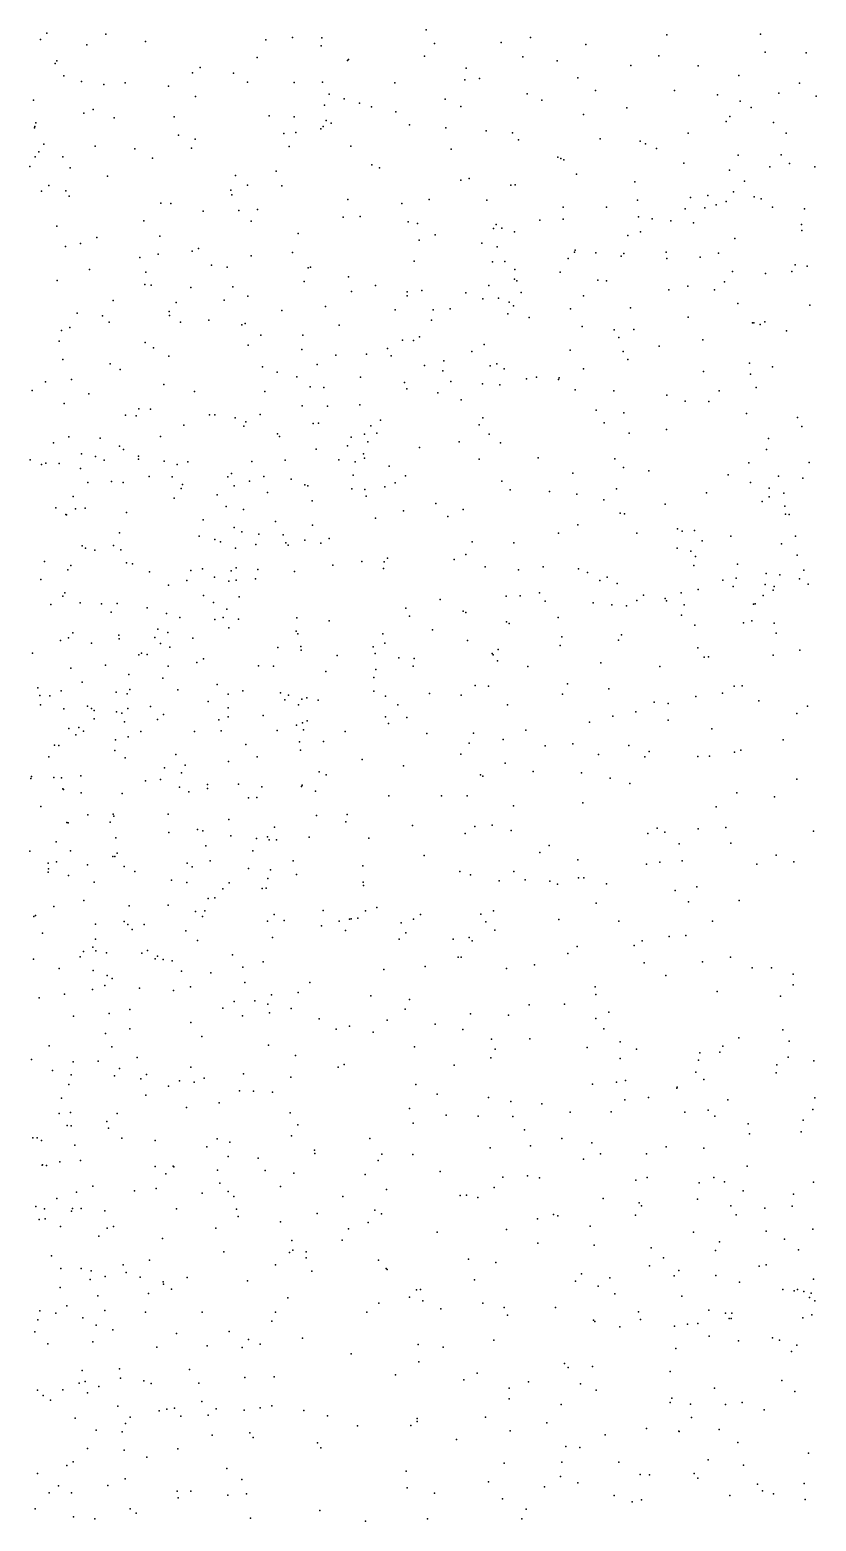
# Model space of a CAD drawing. Header units: metres. Extents: x -25 to 25, y -27.7 to 27.8.
# Drawn here: x -1.207 to -0.501, y -5.352 to -4.011 of the extents above; entities that cross this region are included whole.
import ezdxf

# ---------------------------------------------------------------- set-up
doc = ezdxf.new("R2010")
doc.units = ezdxf.units.M

msp = doc.modelspace()

# ---------------------------------------------------------------- linework, layer by layer
for p in [(-1.1977, -4.02, -6.5337), (-1.192, -4.0143, 15.1013), (-1.1393, -4.015, -10.218), (-0.9955, -4.0201, 22.8119), (-0.9716, -4.018, -10.0554), (-0.9453, -4.0185, -5.9193), (-0.8516, -4.0112, 4.7863), (-0.7577, -4.018, -4.9229), (-0.6352, -4.0158, 25.8958), (-0.5511, -4.0151, -7.3957), (-1.1561, -4.0248, 14.8397), (-1.1035, -4.0217, -7.4015), (-0.9457, -4.0256, 4.7436), (-0.8441, -4.0236, -5.0778), (-0.7841, -4.0226, 17.7833), (-0.708, -4.0243, 22.7577), (-0.6424, -4.0345, 17.7902), (-0.5471, -4.0312, -9.2637), (-0.5102, -4.0318, 13.9678), (-1.1846, -4.0415, 16.3352), (-1.1832, -4.0391, 14.9336), (-1.0543, -4.0452, 23.9111), (-1.0033, -4.0361, -6.0949), (-0.9221, -4.0388, -5.4384), (-0.9213, -4.0378, 17.7907), (-0.853, -4.035, 25.963), (-0.8155, -4.0456, 4.7132), (-0.7647, -4.0356, -9.7804), (-0.7337, -4.039, -7.5344), (-0.6675, -4.0432, 3.5285), (-0.6073, -4.0437, -9.4308), (-1.177, -4.0527, -7.385), (-1.161, -4.0575, 3.4226), (-1.1409, -4.0602, -6.3734), (-1.1218, -4.0589, 4.6317), (-1.0828, -4.0617, -10.1036), (-1.0612, -4.0499, -6.2291), (-1.0244, -4.0501, 4.6828), (-1.0118, -4.0581, 17.765), (-0.9699, -4.0586, -5.796), (-0.9445, -4.0582, -5.5829), (-0.8796, -4.0589, -9.9193), (-0.8168, -4.0562, -7.5608), (-0.8036, -4.0549, -5.0009), (-0.7151, -4.0544, 25.8922), (-0.5707, -4.0522, 2.593), (-0.5163, -4.0592, 4.6111), (-1.2042, -4.0744, 14.5088), (-1.0587, -4.0712, 26.0422), (-0.9387, -4.069, 15.2989), (-0.9251, -4.0731, 4.6725), (-0.8345, -4.0735, 16.6024), (-0.7608, -4.0686, 17.8684), (-0.7476, -4.0743, -9.6856), (-0.6995, -4.0658, -9.5985), (-0.6284, -4.0656, 4.64), (-0.5899, -4.0696, 23.7207), (-0.5346, -4.068, -9.1802), (-0.5012, -4.0708, 22.6983), (-1.1588, -4.0862, -10.1261), (-1.1504, -4.0827, 14.7254), (-0.9429, -4.079, -9.9518), (-0.9114, -4.077, -5.2958), (-0.9005, -4.0803, -5.1641), (-0.8788, -4.0849, 23.7749), (-0.8202, -4.08, 15.972), (-0.7101, -4.0872, 14.1078), (-0.6711, -4.0814, -9.4987), (-0.5693, -4.0752, 14.057), (-0.5595, -4.081, -7.5111), (-1.2031, -4.0994, 15.2027), (-1.2028, -4.098, 15.0034), (-1.2021, -4.0948, 22.8668), (-1.1316, -4.0904, -6.2736), (-1.0778, -4.0895, -7.4848), (-0.9926, -4.0886, 3.4404), (-0.9699, -4.0895, 14.3905), (-0.9461, -4.1003, 17.8677), (-0.944, -4.0981, -5.3887), (-0.9412, -4.0927, 22.7725), (-0.9367, -4.0951, -7.5588), (-0.8665, -4.0966, 16.1717), (-0.8339, -4.0992, -9.7966), (-0.5819, -4.0937, 17.8657), (-0.5786, -4.089, -4.8029), (-0.5396, -4.0946, 2.0803), (-1.1947, -4.1139, 4.4863), (-1.074, -4.1058, -16.8497), (-1.059, -4.1095, -5.999), (-0.9794, -4.1044, -5.6511), (-0.9684, -4.1036, 25.9552), (-0.7976, -4.102, -9.7278), (-0.7739, -4.1037, -7.6018), (-0.7685, -4.1101, 25.8488), (-0.6953, -4.1093, 14.1662), (-0.6594, -4.1112, 2.2771), (-0.6544, -4.1138, -9.3272), (-0.6162, -4.1041, -7.5621), (-0.528, -4.104, -2.0282), (-1.2027, -4.1253, 24.048), (-1.1992, -4.121, -6.3655), (-1.1777, -4.1254, 26.0297), (-1.1486, -4.1158, 17.7485), (-1.1131, -4.1182, -6.1468), (-1.0972, -4.1265, 22.8027), (-1.0623, -4.1175, 17.8238), (-0.9746, -4.1161, -5.468), (-0.9191, -4.1157, -9.8876), (-0.8289, -4.1184, 4.5886), (-0.7332, -4.1257, -4.9016), (-0.7304, -4.1269, -9.542), (-0.7278, -4.1282, 4.5615), (-0.6445, -4.1178, 4.563), (-0.5713, -4.124, -1.9429), (-0.5326, -4.1236, -1.7356), (-1.2073, -4.1339, 15.3713), (-1.1712, -4.1352, 3.2648), (-0.9861, -4.1382, -9.9173), (-0.9004, -4.1325, 4.5742), (-0.8935, -4.1353, -25.4442), (-0.7164, -4.141, -7.6311), (-0.6201, -4.131, -9.197), (-0.5791, -4.1373, 17.9465), (-0.5428, -4.1343, 4.5016), (-0.525, -4.1315, 25.7715), (-0.5024, -4.1342, -4.7679), (-1.1904, -4.1511, -6.2739), (-1.1378, -4.1426, -10.0376), (-1.0269, -4.1552, 25.9105), (-1.0227, -4.1422, 4.528), (-1.0118, -4.1509, 17.9018), (-0.9812, -4.1514, -7.5701), (-0.8203, -4.1464, 22.7202), (-0.8127, -4.1447, -5.0225), (-0.7755, -4.1507, 14.2191), (-0.7715, -4.1504, 16.9025), (-0.6639, -4.1478, 22.6933), (-0.5656, -4.1472, -16.3732), (-1.197, -4.1562, -7.4335), (-1.1751, -4.1558, 14.1764), (-1.1722, -4.1607, 14.6762), (-1.0898, -4.167, -9.9746), (-1.0807, -4.1672, -5.8416), (-1.0261, -4.1596, 14.4228), (-0.9218, -4.1637, -5.1885), (-0.8732, -4.1672, -9.75), (-0.8489, -4.1636, -7.6581), (-0.7969, -4.1643, 4.511), (-0.6618, -4.1643, 25.7641), (-0.6139, -4.1618, -1.8255), (-0.5985, -4.16, 17.2), (-0.591, -4.1684, 4.4542), (-0.582, -4.1654, -2.1847), (-0.5753, -4.1569, -1.6895), (-0.5569, -4.1614, -9.0761), (-0.5505, -4.1632, -1.6235), (-1.0516, -4.1742, 15.154), (-1.0196, -4.1736, -5.5784), (-1.0029, -4.1728, 4.468), (-0.9259, -4.1795, 4.477), (-0.9106, -4.1791, 14.29), (-0.7284, -4.1814, -9.351), (-0.7283, -4.1705, 4.4878), (-0.6896, -4.1707, -9.1787), (-0.6607, -4.1794, -1.9424), (-0.6486, -4.1812, -2.0993), (-0.6187, -4.172, 18.0367), (-0.6013, -4.1713, 14.0814), (-0.5404, -4.1707, 22.6742), (-0.5118, -4.1721, 3.3889), (-1.1833, -4.1877, 25.9497), (-1.105, -4.1828, 4.4118), (-1.0086, -4.1833, -5.4841), (-0.9663, -4.1943, -5.3279), (-0.8677, -4.1838, 15.6076), (-0.8592, -4.1853, 18.0378), (-0.8433, -4.1954, 15.7744), (-0.7911, -4.1899, -9.5486), (-0.7887, -4.1862, 2.5782), (-0.7834, -4.1895, -4.9677), (-0.7722, -4.1927, 23.6509), (-0.7495, -4.1824, 18.0694), (-0.659, -4.1928, 4.434), (-0.6317, -4.183, -9.0632), (-0.6115, -4.1847, -7.6377), (-0.5144, -4.1862, 18.046), (-0.514, -4.1917, -1.4552), (-1.1755, -4.2061, -6.1051), (-1.162, -4.2033, 4.3261), (-1.1471, -4.1979, -6.0301), (-1.0908, -4.1967, 25.8733), (-1.0559, -4.2077, -5.6429), (-0.8578, -4.2002, -9.6703), (-0.8014, -4.2031, -7.6915), (-0.7878, -4.2062, 18.1406), (-0.6702, -4.196, -1.7898), (-0.5742, -4.1988, -1.5379), (-1.1087, -4.2157, -9.9277), (-1.0922, -4.2127, 22.7741), (-1.0615, -4.2103, -17.0322), (-1.0087, -4.2142, -7.6015), (-0.9714, -4.2114, 22.7326), (-0.8622, -4.2191, 4.3988), (-0.7918, -4.2196, 14.1349), (-0.7807, -4.2193, -9.4654), (-0.7239, -4.2166, -7.7018), (-0.7182, -4.211, -1.8522), (-0.7175, -4.2093, -2.0326), (-0.6991, -4.2116, -9.0413), (-0.6764, -4.2147, -2.2039), (-0.6739, -4.2123, -1.6788), (-0.636, -4.2111, -4.8604), (-0.6354, -4.2168, -2.2761), (-0.6054, -4.2156, -8.9967), (-0.5888, -4.2119, 18.1857), (-0.5201, -4.2225, 4.3404), (-1.1538, -4.2265, 14.5639), (-1.1031, -4.229, 17.9572), (-1.0444, -4.2227, 4.3388), (-1.0303, -4.2245, 25.784), (-0.9575, -4.2252, 4.3642), (-0.9553, -4.2245, 18.059), (-0.9211, -4.2331, -20.1108), (-0.7721, -4.2352, 2.803), (-0.7717, -4.2266, -1.9798), (-0.731, -4.2289, 14.1698), (-0.5764, -4.2285, -1.4397), (-0.5466, -4.2303, 14.045), (-0.523, -4.2284, -7.6495), (-0.5094, -4.2236, 18.2462), (-1.183, -4.2364, 25.8445), (-1.1042, -4.24, -5.6973), (-1.0985, -4.2407, 23.9466), (-1.0628, -4.2427, -9.8518), (-1.025, -4.2422, 14.3728), (-0.9611, -4.2375, 25.7215), (-0.9185, -4.2465, -9.6847), (-0.897, -4.2411, 18.1646), (-0.8685, -4.2467, -5.0446), (-0.8553, -4.2456, -9.5747), (-0.8157, -4.2476, 25.6603), (-0.7953, -4.241, 4.3557), (-0.77, -4.2368, -2.1499), (-0.766, -4.2473, 18.2567), (-0.6973, -4.2362, 25.6822), (-0.6896, -4.2369, 22.6628), (-0.6334, -4.245, 4.3349), (-0.6163, -4.2417, -7.7017), (-0.5926, -4.2449, 14.1539), (-0.5836, -4.2377, 3.0697), (-1.1327, -4.2546, -5.8237), (-1.0761, -4.2563, -7.562), (-1.0329, -4.2542, -5.4593), (-1.0115, -4.2507, 15.3029), (-0.9418, -4.2599, -7.6751), (-0.8686, -4.2504, 15.9198), (-0.83, -4.2619, -2.0584), (-0.8006, -4.2529, -1.8125), (-0.7866, -4.2524, -9.2995), (-0.7769, -4.2559, -9.1887), (-0.7729, -4.2593, -1.6956), (-0.7217, -4.2619, -2.2812), (-0.7101, -4.2503, -1.6032), (-0.6679, -4.261, -1.5124), (-0.5714, -4.2572, -2.4132), (-0.5068, -4.2587, 3.2152), (-1.1649, -4.2659, -5.9599), (-1.1422, -4.2683, 25.7525), (-1.1363, -4.2739, -7.5056), (-1.0823, -4.2645, 14.4397), (-1.082, -4.2679, 18.0312), (-1.0722, -4.274, -5.5519), (-1.0467, -4.2721, 4.2596), (-1.0141, -4.2751, -19.7419), (-0.981, -4.2635, -5.2926), (-0.8792, -4.2629, -7.7411), (-0.8468, -4.2723, -9.505), (-0.8453, -4.2629, -1.9461), (-0.7782, -4.2666, 22.6656), (-0.7589, -4.2697, -9.0004), (-0.6162, -4.2696, 25.6676), (-0.5584, -4.2745, 18.3966), (-0.5572, -4.2747, 22.645), (-0.5515, -4.276, 4.2747), (-0.5473, -4.2738, 23.5511), (-1.1791, -4.2815, 3.0729), (-1.1714, -4.2789, 17.9443), (-1.0169, -4.2764, 18.122), (-0.9998, -4.2858, -9.7285), (-0.9623, -4.2857, 15.481), (-0.9297, -4.2766, 4.2945), (-0.8575, -4.2871, 16.5854), (-0.7113, -4.278, 4.303), (-0.6825, -4.2808, -4.8949), (-0.6784, -4.2877, 14.1356), (-0.6649, -4.2807, -8.9173), (-0.5277, -4.2819, -7.7108), (-1.181, -4.2911, 22.789), (-1.1038, -4.2922, -5.6175), (-1.0962, -4.2969, 4.2066), (-1.0114, -4.2945, 25.6417), (-0.9632, -4.2986, -5.1932), (-0.905, -4.3026, 25.6235), (-0.8862, -4.2976, 3.0615), (-0.8726, -4.2901, -1.862), (-0.8627, -4.2905, 22.6778), (-0.8103, -4.3004, -1.6518), (-0.7994, -4.294, -2.258), (-0.7222, -4.2992, 18.4045), (-0.6745, -4.3002, 1.9657), (-0.6423, -4.2954, -1.415), (-0.6031, -4.2898, -4.874), (-1.1778, -4.3075, 14.5486), (-1.1354, -4.3115, -19.4757), (-1.1263, -4.3164, -5.6961), (-1.0827, -4.3044, 22.7465), (-0.9984, -4.3142, 18.2042), (-0.9495, -4.3121, 4.2367), (-0.9327, -4.3036, 18.2565), (-0.8829, -4.3041, -2.1607), (-0.853, -4.3128, -9.4193), (-0.8355, -4.3086, -9.2731), (-0.7939, -4.3133, -7.8015), (-0.7881, -4.3114, 23.5431), (-0.7814, -4.3159, -1.5717), (-0.7102, -4.316, -2.4303), (-0.6702, -4.3076, -7.7949), (-0.5612, -4.3108, -25.3239), (-0.5403, -4.314, -1.2303), (-1.1934, -4.3276, -6.0343), (-1.1699, -4.3256, 18.0174), (-0.9854, -4.3189, 22.7071), (-0.9676, -4.3232, -1.9456), (-0.9105, -4.3233, -5.0774), (-0.8708, -4.3281, 14.2212), (-0.8364, -4.3178, -5.0232), (-0.8294, -4.3274, 4.2304), (-0.8008, -4.3294, -2.3755), (-0.7613, -4.325, 17.188), (-0.7523, -4.3233, -8.9294), (-0.7327, -4.3255, -1.4813), (-0.7321, -4.324, 4.2343), (-0.6023, -4.3184, -2.4804), (-0.5601, -4.3207, 4.2185), (-1.2052, -4.3355, 4.0868), (-1.1545, -4.3384, -5.8368), (-1.0871, -4.3299, -5.5047), (-1.0595, -4.3362, -5.4075), (-0.9965, -4.3363, -2.0614), (-0.9555, -4.3322, -2.1774), (-0.9433, -4.3326, -9.5779), (-0.8688, -4.3339, -2.2867), (-0.8411, -4.3376, -8.985), (-0.7852, -4.3303, 14.1814), (-0.7177, -4.3347, -4.9232), (-0.6828, -4.3358, 25.6229), (-0.6353, -4.3397, 4.212), (-0.5884, -4.3358, 18.5078), (-0.555, -4.3327, 25.6582), (-1.1767, -4.3472, -7.4655), (-1.1096, -4.3518, 25.5734), (-1.0991, -4.3522, 4.1266), (-0.9627, -4.3491, 16.2255), (-0.9402, -4.3494, 15.7931), (-0.911, -4.3482, -1.695), (-0.8201, -4.3439, 18.4148), (-0.6987, -4.3531, -2.4965), (-0.6738, -4.3554, -7.8502), (-0.6189, -4.3451, -1.303), (-0.5975, -4.3454, -8.8365), (-0.5637, -4.3561, -2.5613), (-1.1216, -4.3576, -7.5195), (-1.1119, -4.3583, 14.428), (-1.0692, -4.3665, 15.1617), (-1.0461, -4.3572, 2.877), (-1.0413, -4.3574, -1.9258), (-1.0229, -4.3601, -5.2978), (-1.0151, -4.3675, -2.2584), (-1.0133, -4.3637, -9.6446), (-1.0004, -4.357, -1.8296), (-0.953, -4.3652, 4.1542), (-0.9483, -4.3649, 18.3427), (-0.9013, -4.3672, -9.4179), (-0.8925, -4.3621, -19.53), (-0.8038, -4.3662, -8.8273), (-0.8005, -4.36, -2.4621), (-0.6916, -4.3644, -1.3755), (-0.5178, -4.3598, 4.1785), (-0.5141, -4.3679, -1.1168), (-1.1861, -4.3823, -5.9599), (-1.1725, -4.377, 14.5003), (-1.1442, -4.3781, -9.7622), (-1.0902, -4.3767, -2.0495), (-0.9851, -4.3743, -1.7212), (-0.9833, -4.3768, -2.3235), (-0.9187, -4.3772, -8.9432), (-0.9067, -4.3747, -8.8689), (-0.9038, -4.3816, -9.1788), (-0.8959, -4.3737, -9.2877), (-0.8218, -4.3815, 4.1476), (-0.795, -4.3746, 22.6516), (-0.7847, -4.3825, -19.7111), (-0.6692, -4.3736, 23.4643), (-0.6357, -4.3703, 22.6394), (-0.5441, -4.3784, -7.829), (-1.1611, -4.3924, -2.146), (-1.1485, -4.3946, -1.9546), (-1.127, -4.3853, 18.1751), (-1.1233, -4.3884, -5.576), (-1.1097, -4.3945, 25.4942), (-0.9504, -4.388, -5.1134), (-0.9222, -4.385, -9.0267), (-0.9078, -4.3923, -8.7793), (-0.9069, -4.3961, -2.4381), (-0.8575, -4.3867, -7.8328), (-0.751, -4.3959, -2.5495), (-0.5459, -4.3884, 14.0517), (-1.207, -4.3976, 25.5234), (-1.197, -4.402, 22.7801), (-1.1929, -4.4007, -2.0182), (-1.1811, -4.4009, 14.1689), (-1.1618, -4.4056, -25.4496), (-1.1406, -4.3981, -2.2207), (-1.1097, -4.397, 22.7427), (-1.0868, -4.3989, -2.2883), (-1.0751, -4.402, 18.2711), (-1.0655, -4.3996, -1.7842), (-1.0264, -4.41, 2.6862), (-1.008, -4.3991, -17.276), (-0.9781, -4.398, -19.2292), (-0.9298, -4.3978, -1.6056), (-0.9151, -4.3994, 14.2322), (-0.8846, -4.4033, 4.1153), (-0.8038, -4.3972, -16.9944), (-0.7198, -4.4098, 4.1238), (-0.6821, -4.3969, -8.7612), (-0.6741, -4.4047, -1.2938), (-0.6514, -4.4077, -4.9113), (-0.5616, -4.4003, -2.6332), (-0.5076, -4.4002, 1.6084), (-1.1552, -4.4182, -5.7195), (-1.1341, -4.4171, -1.8257), (-1.1237, -4.418, -2.3525), (-1.1003, -4.4126, -9.6895), (-1.0797, -4.413, 4.0403), (-1.0714, -4.4235, -2.4038), (-1.0703, -4.42, -1.7106), (-1.0296, -4.413, -9.5804), (-1.024, -4.4212, -1.657), (-1.0102, -4.4169, 2.5134), (-0.9974, -4.4126, -2.4217), (-0.9727, -4.415, -9.4846), (-0.9604, -4.4203, 2.3136), (-0.9576, -4.4211, 16.4205), (-0.9169, -4.4114, -7.7714), (-0.8886, -4.422, -1.5066), (-0.8792, -4.4185, 2.1235), (-0.8701, -4.412, 25.471), (-0.7834, -4.4169, -1.396), (-0.5803, -4.4112, 25.6012), (-0.5602, -4.4181, 18.6405), (-0.5434, -4.4231, 1.5476), (-0.535, -4.4123, -16.7163), (-0.5133, -4.4141, 1.6972), (-1.1684, -4.4308, 3.9574), (-1.0779, -4.4322, 18.3557), (-1.0392, -4.4291, -7.6103), (-0.9939, -4.4272, -5.1766), (-0.9539, -4.4347, -9.3419), (-0.9181, -4.4239, 18.4937), (-0.9066, -4.4244, -8.7011), (-0.9054, -4.4304, -2.5359), (-0.776, -4.4246, -7.8918), (-0.7408, -4.4263, -8.7061), (-0.7161, -4.4287, -4.936), (-0.6918, -4.4337, 22.6363), (-0.6805, -4.4238, 18.6261), (-0.5997, -4.4275, -1.1748), (-0.5496, -4.4352, 1.3967), (-0.5433, -4.4309, -4.8913), (-0.5301, -4.4278, 1.3236), (-1.184, -4.4408, -2.4154), (-1.175, -4.4468, 18.2309), (-1.1746, -4.4471, -5.8006), (-1.1665, -4.4418, -1.7651), (-1.1577, -4.4413, -7.4819), (-1.1205, -4.4451, 14.405), (-1.0312, -4.4397, -2.4884), (-1.0154, -4.4424, 25.3938), (-0.8969, -4.45, -7.8433), (-0.8718, -4.4435, -5.0353), (-0.8429, -4.4371, -1.4383), (-0.8319, -4.4485, -2.6111), (-0.8182, -4.4425, 4.0685), (-0.6773, -4.4456, -2.6605), (-0.6734, -4.4463, 4.0824), (-0.6369, -4.4375, 1.7827), (-0.5294, -4.4395, 22.6306), (-0.5288, -4.4465, 1.7897), (-0.5254, -4.4469, -2.7041), (-1.127, -4.4634, -2.498), (-1.0517, -4.4515, 18.4426), (-1.024, -4.4586, 16.1326), (-1.0169, -4.4625, -1.5818), (-0.9869, -4.453, -8.8618), (-0.9536, -4.4565, 4.0215), (-0.7325, -4.4637, -25.3174), (-0.7152, -4.456, 14.1487), (-0.6621, -4.4635, -7.9935), (-0.6257, -4.4596, 14.1119), (-0.6215, -4.4617, 18.6915), (-0.6106, -4.4611, -2.6947), (-1.1605, -4.4751, 18.3449), (-1.1573, -4.4772, -1.6932), (-1.1322, -4.4747, 25.3783), (-1.0553, -4.4664, -9.5367), (-1.0414, -4.4693, -5.2336), (-1.0363, -4.4715, 3.9793), (-1.0226, -4.4772, 23.9306), (-1.0044, -4.4738, -8.9291), (-1.0016, -4.4645, 14.2871), (-0.98, -4.4652, -9.1301), (-0.9775, -4.4722, -9.2453), (-0.9754, -4.4743, -8.7287), (-0.9603, -4.4698, -7.717), (-0.9462, -4.4727, -5.0971), (-0.9387, -4.4684, 23.736), (-0.81, -4.4715, 1.9708), (-0.7727, -4.4724, -4.9828), (-0.6259, -4.477, -4.9214), (-0.6037, -4.4705, 1.4901), (-0.5778, -4.4664, -7.9723), (-0.5324, -4.4732, 1.1369), (-0.5197, -4.4663, 4.0802), (-1.1943, -4.4891, -5.8977), (-1.149, -4.4789, -18.9062), (-1.1257, -4.4787, -9.6142), (-1.1206, -4.4903, 3.9228), (-0.9093, -4.489, 18.6325), (-0.8893, -4.4893, -7.9013), (-0.8861, -4.486, 22.6557), (-0.8263, -4.4872, 16.9745), (-0.8159, -4.4827, -8.5587), (-0.6138, -4.4797, 1.6077), (-0.6096, -4.4845, -19.8345), (-0.5181, -4.4833, 1.9115), (-1.1734, -4.4967, -23.1143), (-1.1705, -4.4928, 2.8726), (-1.1153, -4.4912, 18.4887), (-1.1, -4.4983, -5.3238), (-1.0628, -4.4971, 15.9634), (-1.0523, -4.4958, 14.1323), (-1.0415, -4.5032, 15.3913), (-1.0267, -4.4974, -9.4227), (-1.022, -4.4949, -8.7794), (-1.0026, -4.4963, -5.1479), (-0.9698, -4.4981, -2.6273), (-0.9352, -4.4925, -7.7967), (-0.8898, -4.4955, 16.6741), (-0.7986, -4.4939, -7.9611), (-0.7686, -4.4965, -1.3123), (-0.7463, -4.4939, -8.5709), (-0.7145, -4.4958, 18.7146), (-0.7065, -4.499, 4.0405), (-0.689, -4.5033, 14.1336), (-0.6111, -4.4926, -8.6215), (-0.5718, -4.4916, 1.8312), (-0.546, -4.5, 25.5766), (-0.5337, -4.5012, 14.1775), (-0.5123, -4.497, -8.6416), (-1.1976, -4.5054, 22.7739), (-1.176, -4.5174, 14.7779), (-1.0828, -4.5105, -2.6006), (-1.0664, -4.5062, 25.3299), (-1.0288, -4.5068, 18.5967), (-1.0221, -4.5058, -9.3233), (-1.0046, -4.5048, -1.5181), (-0.7498, -4.5173, -8.0409), (-0.6954, -4.5062, -2.7246), (-0.6799, -4.5089, -1.2213), (-0.6224, -4.5172, -19.5564), (-0.6072, -4.5144, -1.1384), (-0.585, -4.506, 1.2288), (-0.5756, -4.5115, 22.6329), (-0.5731, -4.5041, -8.0416), (-0.547, -4.5098, 1.0675), (-0.5398, -4.5148, -17.0427), (-0.5389, -4.5115, -2.7624), (-0.5161, -4.5048, -4.9044), (-0.5085, -4.5095, 18.7613), (-1.1885, -4.5278, -5.8293), (-1.1777, -4.5202, -2.599), (-1.1621, -4.5261, 24.1519), (-1.143, -4.5272, -7.4967), (-1.1291, -4.5268, -1.6108), (-1.1019, -4.5308, -9.5072), (-1.0514, -4.5196, -20.2955), (-1.0425, -4.5259, -9.0937), (-1.0194, -4.5208, 22.6892), (-0.8389, -4.5233, -8.4556), (-0.7795, -4.5204, 22.6404), (-0.7671, -4.5201, 25.4565), (-0.7447, -4.5247, -8.465), (-0.7014, -4.5263, -8.0964), (-0.6848, -4.5279, 1.6404), (-0.6715, -4.5289, -8.5039), (-0.6623, -4.5243, 1.4612), (-0.6564, -4.5195, -17.23), (-0.6367, -4.5223, 4.034), (-0.6355, -4.5245, 1.3593), (-0.6196, -4.5279, 25.5315), (-0.5576, -4.5275, 14.0956), (-0.556, -4.527, -8.5845), (-0.5489, -4.5197, 4.0447), (-1.1345, -4.5346, 18.5958), (-1.0848, -4.5357, 15.8136), (-1.0728, -4.5394, -8.8787), (-1.0412, -4.5411, 16.3118), (-1.0338, -4.5394, -2.6579), (-1.0304, -4.532, -8.7191), (-1.0201, -4.541, -7.6608), (-0.9677, -4.5397, 14.2544), (-0.9385, -4.5423, 18.7194), (-0.8698, -4.5309, -2.703), (-0.8665, -4.5381, -1.3834), (-0.8183, -4.5336, -20.211), (-0.8159, -4.5348, 18.7315), (-0.7794, -4.5434, 3.9999), (-0.7329, -4.5393, -19.2394), (-0.622, -4.5372, 1.8655), (-0.5589, -4.5424, -1.0686), (-1.1727, -4.5577, 25.3108), (-1.1688, -4.5532, -9.5345), (-1.1274, -4.5552, -5.3622), (-1.095, -4.5573, 17.9083), (-1.0924, -4.5498, -1.5547), (-1.0834, -4.553, -9.4257), (-1.0286, -4.5487, -25.3179), (-0.9681, -4.5516, -8.5622), (-0.9667, -4.5541, -7.7631), (-0.8903, -4.554, -8.3947), (-0.8458, -4.5505, 3.9751), (-0.7769, -4.5448, 17.3898), (-0.7296, -4.5568, -8.2664), (-0.6761, -4.5549, -8.4107), (-0.6102, -4.5463, -8.4719), (-0.5665, -4.5443, -8.1205), (-0.5389, -4.5446, 1.9826), (-0.537, -4.5536, 1.0018), (-1.1798, -4.5601, 3.8141), (-1.152, -4.5624, -5.5094), (-1.1271, -4.5586, 18.6864), (-1.09, -4.5629, -8.964), (-1.0817, -4.566, -9.3331), (-1.0611, -4.5579, -9.2025), (-0.9847, -4.5663, -1.447), (-0.9639, -4.5655, 17.6232), (-0.9637, -4.5688, -2.7204), (-0.8991, -4.5658, -7.9763), (-0.8887, -4.5626, -8.0543), (-0.8143, -4.5602, -8.3276), (-0.7868, -4.5683, -5.0206), (-0.7311, -4.5647, -1.2337), (-0.6787, -4.5599, 18.8007), (-0.6076, -4.5668, -4.9396), (-0.516, -4.5689, -2.8194), (-1.2051, -4.5715, -5.9223), (-1.1395, -4.5824, -9.46), (-1.1095, -4.5729, 3.8533), (-1.1071, -4.5714, -5.29), (-1.1019, -4.5727, -2.6965), (-1.0831, -4.5833, 2.4339), (-1.0574, -4.58, 18.7567), (-1.0515, -4.5766, 15.1889), (-1.0021, -4.5828, -17.6447), (-0.9885, -4.5832, 25.31), (-0.9315, -4.5736, -7.8814), (-0.8974, -4.5717, 22.6621), (-0.876, -4.5758, 25.3698), (-0.8631, -4.5831, -8.1947), (-0.8623, -4.5763, -2.7637), (-0.7923, -4.5717, -8.1509), (-0.7914, -4.573, 1.7476), (-0.7874, -4.5785, 1.5976), (-0.76, -4.5835, 1.4274), (-0.6946, -4.5803, 1.8679), (-0.6416, -4.5834, 1.1452), (-0.6017, -4.5751, -8.3612), (-0.5978, -4.5748, 1.0525), (-0.5398, -4.5733, -8.4104), (-1.1706, -4.5849, -5.6021), (-1.1605, -4.5975, 18.7646), (-1.1185, -4.5906, -8.8986), (-1.0881, -4.5941, -22.7388), (-0.9416, -4.5879, 18.7916), (-0.8985, -4.5935, -8.2831), (-0.8967, -4.5861, -5.0573), (-1.2003, -4.6026, -5.8468), (-1.1985, -4.6095, 14.4384), (-1.1895, -4.6097, -5.7577), (-1.1792, -4.6052, -1.5495), (-1.1299, -4.6066, -9.0536), (-1.12, -4.6079, -9.1359), (-1.1177, -4.604, -8.7564), (-1.0746, -4.6044, -1.4799), (-1.0392, -4.5996, 2.2704), (-1.0294, -4.6082, 14.2895), (-1.016, -4.6053, -8.5502), (-0.9824, -4.607, -18.934), (-0.975, -4.6092, -8.476), (-0.8986, -4.6057, -8.1104), (-0.8879, -4.6102, 1.6341), (-0.8485, -4.6076, 18.8447), (-0.82, -4.6093, 22.6457), (-0.8073, -4.6006, 1.8179), (-0.7955, -4.6013, 23.5103), (-0.7291, -4.6084, 18.8572), (-0.7244, -4.599, 1.2968), (-0.6875, -4.6036, 1.2087), (-0.6093, -4.6104, 14.1195), (-0.5854, -4.6073, 17.3849), (-0.5748, -4.6012, 3.988), (-0.5677, -4.6008, 25.5349), (-1.1978, -4.6179, 1.6779), (-1.1769, -4.6216, -9.395), (-1.1556, -4.6191, 1.8178), (-1.1521, -4.6211, -9.3292), (-1.1495, -4.623, 14.3698), (-1.1297, -4.6243, 3.7988), (-1.1195, -4.6213, 17.7106), (-1.0991, -4.6195, 1.756), (-1.0473, -4.615, 1.6903), (-1.0293, -4.6206, 3.8475), (-0.9783, -4.6133, 1.7604), (-0.966, -4.6178, 1.6251), (-0.9632, -4.6129, 2.1027), (-0.9585, -4.6117, -2.7901), (-0.9486, -4.6136, 23.8712), (-0.8768, -4.6178, 1.8291), (-0.7784, -4.6178, 1.9317), (-0.6632, -4.6243, 1.9929), (-0.6468, -4.6156, 3.9676), (-0.6341, -4.6167, -2.8484), (-0.5527, -4.6144, 18.8754), (-0.5089, -4.6192, 0.889), (-1.1496, -4.6304, -2.786), (-1.1248, -4.6254, 1.6798), (-1.1225, -4.6331, 25.2559), (-1.0929, -4.6312, -8.6414), (-1.0875, -4.6266, 22.7281), (-1.0376, -4.6315, 1.6078), (-1.0294, -4.6288, 1.8297), (-0.998, -4.6276, -7.7349), (-0.968, -4.6362, 17.853), (-0.9626, -4.634, -5.0973), (-0.9583, -4.6322, -8.4095), (-0.888, -4.6287, -1.3354), (-0.8854, -4.6346, 1.902), (-0.8687, -4.6294, 1.4638), (-0.7048, -4.6334, 1.1392), (-0.6839, -4.628, -17.5131), (-0.634, -4.6316, 1.0296), (-0.5186, -4.6256, 14.0964), (-1.1724, -4.6393, -9.0022), (-1.1661, -4.6448, 1.9682), (-1.1633, -4.6382, -8.9302), (-1.1593, -4.6417, -9.2285), (-1.1306, -4.6493, 18.9601), (-1.1192, -4.6466, 19.0247), (-1.1076, -4.642, -7.5771), (-1.0594, -4.6419, 1.9307), (-1.0356, -4.6412, 25.2564), (-0.9854, -4.6411, 1.9261), (-0.9651, -4.6512, 22.6837), (-0.9615, -4.6404, 17.2907), (-0.9438, -4.6508, -7.9218), (-0.9243, -4.6419, 14.2234), (-0.8509, -4.6437, 1.8742), (-0.8089, -4.6433, 1.308), (-0.7824, -4.6492, -2.8582), (-0.762, -4.6408, 1.2283), (-0.5948, -4.6395, -1.0647), (-0.5307, -4.6493, 3.9609), (-1.1903, -4.6648, -5.6443), (-1.1853, -4.6541, -9.081), (-1.1815, -4.6544, -5.5724), (-1.131, -4.659, -5.3024), (-1.0764, -4.6627, -8.5527), (-1.0135, -4.6536, -2.8295), (-1.0033, -4.6647, 18.9593), (-0.9644, -4.6587, 3.8411), (-0.8204, -4.6624, 2.0012), (-0.8128, -4.6523, 14.1899), (-0.7445, -4.6548, 2.0132), (-0.7197, -4.653, 3.925), (-0.6966, -4.6626, 25.4421), (-0.6694, -4.6544, -4.987), (-0.655, -4.6647, 18.9112), (-0.6511, -4.6598, 2.0648), (-0.6074, -4.6645, 0.9498), (-0.5969, -4.6641, 3.941), (-0.5746, -4.6606, 2.1194), (-0.5689, -4.6588, -2.8734), (-1.1219, -4.6657, 1.5283), (-1.0864, -4.6747, -5.189), (-1.0678, -4.6723, -1.4251), (-1.0291, -4.6688, 17.4835), (-0.9475, -4.6781, -8.0122), (-0.909, -4.6672, -2.8578), (-0.8718, -4.6728, 25.3207), (-0.7805, -4.6704, 1.7187), (-0.7553, -4.678, 1.1046), (-1.2066, -4.6842, -5.7939), (-1.206, -4.6822, -8.8347), (-1.186, -4.6832, -1.4778), (-1.1789, -4.6836, 14.641), (-1.1616, -4.6816, -5.3891), (-1.1036, -4.6861, 16.3469), (-1.09, -4.6849, 18.258), (-1.0712, -4.6791, 1.4772), (-1.0479, -4.6896, 19.037), (-1.0199, -4.6893, 1.4181), (-0.9991, -4.6915, 24.0229), (-0.9635, -4.6913, 1.3713), (-0.9628, -4.6901, -8.2384), (-0.9412, -4.6808, -8.1448), (-0.8028, -4.681, 1.1864), (-0.8005, -4.6821, -5.0342), (-0.7119, -4.6792, -1.1638), (-0.6861, -4.6839, 14.1628), (-0.6685, -4.6885, -20.1049), (-0.5186, -4.6847, -4.9587), (-1.1777, -4.6933, -2.8511), (-1.1771, -4.694, 19.068), (-1.1614, -4.6971, -8.6594), (-1.1244, -4.6975, -18.0312), (-1.0729, -4.692, -2.8549), (-1.0647, -4.6962, 14.8634), (-1.0477, -4.6931, -8.4612), (-1.0109, -4.7015, 18.0769), (-1.0035, -4.7013, 14.2759), (-0.9508, -4.6954, 2.0254), (-0.8851, -4.6997, 1.2933), (-0.8377, -4.6996, -1.2526), (-0.8146, -4.6997, -25.255), (-0.5725, -4.697, -1.0079), (-0.5385, -4.7005, 0.8377), (-1.1974, -4.7094, -8.7222), (-1.1552, -4.7167, 2.0751), (-1.1326, -4.7161, 1.4327), (-1.1321, -4.7179, -1.4375), (-1.0832, -4.7161, 18.7836), (-0.9499, -4.7174, -2.8918), (-0.9225, -4.7164, 3.8146), (-0.7729, -4.7086, 25.3644), (-0.7108, -4.706, 1.0089), (-0.591, -4.7097, -25.3169), (-1.1743, -4.7238, -18.2755), (-1.1731, -4.7241, 25.1994), (-1.1354, -4.7234, -8.5704), (-1.0569, -4.73, 2.0756), (-1.0521, -4.7312, 16.4987), (-1.0288, -4.7211, 15.1245), (-0.9876, -4.728, 19.1018), (-0.9235, -4.7231, 25.265), (-0.8637, -4.7263, -5.0576), (-0.8077, -4.7272, 2.0986), (-0.7921, -4.726, 1.0598), (-0.7751, -4.7309, 17.6913), (-0.644, -4.7288, -1.0863), (-0.6071, -4.7295, 18.9692), (-0.5822, -4.7281, -19.1484), (-0.5036, -4.7316, 18.968), (-1.1837, -4.7412, -7.4657), (-1.1303, -4.7375, 2.4523), (-1.0825, -4.7327, -7.6789), (-1.0494, -4.7447, -2.9029), (-1.0269, -4.7358, -7.8271), (-1.0037, -4.7381, -7.9032), (-0.994, -4.7365, 1.3074), (-0.9926, -4.7393, -7.9813), (-0.986, -4.7394, -8.1624), (-0.9564, -4.737, 16.9649), (-0.9029, -4.7379, 2.0854), (-0.8163, -4.7336, 19.0497), (-0.7411, -4.7445, 14.0886), (-0.6525, -4.7335, 3.8765), (-0.6371, -4.7324, 17.5671), (-0.6243, -4.7428, 0.8647), (-0.5777, -4.7423, 3.8789), (-1.2074, -4.7496, -5.572), (-1.1709, -4.7491, 22.7897), (-1.1328, -4.7543, 14.3194), (-1.131, -4.7544, -7.6127), (-1.1289, -4.7513, 1.3645), (-1.0454, -4.7583, -18.665), (-1.0071, -4.7492, -8.2339), (-0.9709, -4.7582, 3.7677), (-0.8534, -4.7534, 3.8093), (-0.7493, -4.7506, -1.1729), (-0.7151, -4.7574, 0.9418), (-0.6214, -4.7581, -2.9031), (-0.537, -4.7532, 0.7901), (-1.191, -4.7683, 1.3369), (-1.1909, -4.7602, 2.7118), (-1.1907, -4.7652, -5.4284), (-1.1835, -4.759, -2.909), (-1.1728, -4.7714, 15.6102), (-1.1556, -4.7617, 2.1409), (-1.1228, -4.7632, -8.4929), (-1.1131, -4.7676, -5.2044), (-1.066, -4.7601, 2.212), (-1.0617, -4.7635, -7.7555), (-1.011, -4.7651, -8.0583), (-0.9912, -4.7662, 22.7177), (-0.9679, -4.7705, 1.1644), (-0.9082, -4.7625, 22.693), (-0.8213, -4.7678, 25.3096), (-0.8115, -4.7707, 17.8535), (-0.7726, -4.7677, -2.918), (-0.6535, -4.7611, 1.273), (-0.6417, -4.7594, -17.7236), (-0.5545, -4.7612, 2.239), (-0.5212, -4.759, 25.4955), (-1.1496, -4.7772, -5.2923), (-1.0801, -4.7755, 3.7029), (-1.0665, -4.7777, -8.3693), (-1.0341, -4.7833, 2.1532), (-1.0284, -4.778, 1.2085), (-0.9988, -4.783, 19.1705), (-0.9951, -4.7827, -23.1715), (-0.9937, -4.7739, 19.3139), (-0.9081, -4.7774, -2.945), (-0.9077, -4.7802, 2.1456), (-0.7858, -4.7762, 0.9842), (-0.7625, -4.7753, 23.6863), (-0.7405, -4.7764, -5.0375), (-0.7335, -4.7791, 2.1963), (-0.7145, -4.7733, 25.3742), (-0.71, -4.7733, 3.834), (-0.6895, -4.7789, -22.7649), (-0.6279, -4.7848, 2.2397), (-0.6085, -4.7815, -1.0235), (-1.1589, -4.7939, 1.2753), (-1.1183, -4.7985, -25.0597), (-1.0831, -4.7981, -2.9482), (-1.0473, -4.7921, 25.1613), (-1.0414, -4.7913, -5.123), (-0.6988, -4.7962, 19.0584), (-0.6157, -4.7951, 19.0378), (-0.5702, -4.7939, 14.1734), (-1.2037, -4.8081, 1.2176), (-1.2023, -4.8073, -8.5766), (-1.1859, -4.7992, 25.1278), (-1.0586, -4.8036, -1.3547), (-1.0524, -4.8082, 14.2681), (-1.0502, -4.8031, -22.4243), (-0.9881, -4.8064, -1.3107), (-0.9789, -4.8118, 3.7216), (-0.944, -4.8029, 1.0584), (-0.9203, -4.8107, 25.2211), (-0.9189, -4.8102, 18.264), (-0.9127, -4.8096, 18.7737), (-0.9059, -4.8032, 14.2169), (-0.8959, -4.8, 3.764), (-0.8627, -4.8105, 0.9747), (-0.8565, -4.8065, 1.5313), (-0.8025, -4.806, 14.1981), (-0.791, -4.8031, -22.9753), (-0.7323, -4.811, -22.5586), (-0.5942, -4.8123, 3.8248), (-1.1959, -4.8231, -7.4596), (-1.1484, -4.8152, 17.7057), (-1.1226, -4.8127, -8.422), (-1.1194, -4.8153, 19.2412), (-1.1155, -4.8199, -7.6972), (-1.1046, -4.8154, 2.2276), (-1.0674, -4.8212, 24.1544), (-0.9941, -4.8124, 2.2173), (-0.9454, -4.8167, -5.0871), (-0.9296, -4.8124, 1.7848), (-0.9239, -4.8209, -18.0211), (-0.874, -4.8138, 2.2124), (-0.8698, -4.8228, -5.0655), (-0.798, -4.8129, 22.684), (-0.7897, -4.8204, 19.127), (-0.6785, -4.8125, -5.0269), (-0.6183, -4.8254, 25.4177), (-1.1508, -4.8359, 2.2994), (-1.1485, -4.8287, -20.5067), (-1.1481, -4.839, -7.5803), (-1.1017, -4.8387, -7.7673), (-1.0569, -4.8299, -8.0982), (-0.9896, -4.8271, -2.9792), (-0.8757, -4.8285, -1.2486), (-0.8271, -4.8286, 0.8936), (-0.8127, -4.827, -2.9722), (-0.8102, -4.8301, 2.2551), (-0.7157, -4.8353, 22.6896), (-0.6645, -4.8344, 3.8004), (-0.6574, -4.8301, 17.7445), (-0.6331, -4.8262, -2.9382), (-1.2042, -4.8464, -7.3599), (-1.1622, -4.8444, -2.9851), (-1.1591, -4.8396, 1.0777), (-1.1387, -4.8407, -1.38), (-1.1069, -4.8412, 14.6883), (-1.0948, -4.8462, -8.2637), (-1.0927, -4.8439, 1.0454), (-1.0876, -4.8469, 25.1064), (-1.0795, -4.8481, -7.8922), (-1.0255, -4.8426, 2.2857), (-0.9979, -4.849, -18.2371), (-0.8228, -4.8448, 18.1223), (-0.8199, -4.8446, 1.3414), (-0.7543, -4.8515, 19.2018), (-0.7241, -4.8414, 2.2951), (-0.6557, -4.8499, 0.7827), (-0.6032, -4.8488, 22.6916), (-0.5781, -4.8446, -0.9601), (-1.1812, -4.8548, -5.3126), (-1.1506, -4.8567, 14.2933), (-1.1379, -4.8613, 16.4713), (-1.1335, -4.864, -23.3899), (-1.0712, -4.8573, -7.967), (-1.0448, -4.8588, 19.2647), (-1.0162, -4.8538, 0.9607), (-0.8894, -4.8559, 19.2123), (-0.8523, -4.8532, 25.2566), (-0.7794, -4.8549, 0.8255), (-0.6363, -4.8613, -1.0265), (-0.5587, -4.8543, 2.3671), (-0.5413, -4.8542, 3.7957), (-0.5217, -4.8599, -5.0139), (-1.1764, -4.878, 3.5199), (-1.1512, -4.8739, -8.3922), (-1.1402, -4.8702, 25.0422), (-1.1088, -4.8726, -5.1509), (-1.0783, -4.8747, -1.3353), (-1.0631, -4.8713, 0.8888), (-1.0144, -4.8674, 2.0292), (-0.9904, -4.8785, 14.0941), (-0.9663, -4.8764, -1.276), (-0.956, -4.8674, 0.8636), (-0.9011, -4.8794, -3.0197), (-0.6997, -4.8714, -1.0917), (-0.699, -4.8784, 17.9314), (-0.5901, -4.8755, 0.7096), (-0.5218, -4.8696, -2.9083), (-1.199, -4.8814, 22.8433), (-1.1177, -4.8918, 3.5588), (-1.0341, -4.8907, 16.7556), (-1.0239, -4.8845, 17.2034), (-1.0054, -4.8839, 25.1272), (-0.9937, -4.887, 2.3656), (-0.9726, -4.8909, 3.6508), (-0.8702, -4.8916, -25.0823), (-0.8664, -4.8829, 19.3314), (-0.7588, -4.8875, -3.003), (-0.7273, -4.8871, 3.744), (-0.5333, -4.8799, 25.4297), (-1.1681, -4.8977, 19.3109), (-1.1362, -4.8954, -7.6958), (-1.0629, -4.9035, 22.7849), (-1.0164, -4.8974, 16.9549), (-0.9922, -4.8947, -5.1082), (-0.9477, -4.9002, 22.7493), (-0.8865, -4.9013, 3.6876), (-0.8433, -4.9049, -1.2037), (-0.8116, -4.8957, 3.7127), (-0.7775, -4.8968, 2.38), (-0.6991, -4.8999, 19.1404), (-0.6874, -4.8943, 18.9095), (-1.1395, -4.9134, 2.4534), (-1.1176, -4.9093, 0.813), (-1.0528, -4.9161, 2.4309), (-0.9323, -4.9095, 14.2232), (-0.9204, -4.9068, 0.8048), (-0.8991, -4.9122, 2.3927), (-0.8186, -4.9098, -5.0646), (-0.7928, -4.9185, 23.906), (-0.7584, -4.9182, 14.0759), (-0.6918, -4.9091, 2.4092), (-0.5706, -4.9173, 3.731), (-0.5312, -4.9101, 2.4494), (-1.19, -4.9244, -7.3156), (-1.1339, -4.9254, -8.0305), (-0.993, -4.9238, 0.7919), (-0.862, -4.9253, 0.7703), (-0.7896, -4.9275, 0.7483), (-0.7068, -4.9258, 14.2044), (-0.6773, -4.9209, 1.0296), (-0.6625, -4.9274, 3.7166), (-0.6058, -4.9308, 19.0495), (-0.5877, -4.9301, -2.9404), (-0.5849, -4.9247, -22.4209), (-0.5255, -4.9201, 0.6096), (-1.2058, -4.9367, -7.2302), (-1.1684, -4.9388, -7.5388), (-1.146, -4.9381, -7.8728), (-1.127, -4.9448, 22.834), (-1.111, -4.935, 17.5122), (-1.0629, -4.9436, -1.3116), (-0.9687, -4.9332, 2.4464), (-0.9306, -4.9435, -1.2525), (-0.925, -4.9413, 3.6211), (-0.8264, -4.9418, 25.2256), (-0.7935, -4.9352, 19.2188), (-0.6771, -4.9357, 22.7276), (-0.6068, -4.9374, -0.9641), (-0.5364, -4.9414, -0.8735), (-0.5263, -4.9346, 0.8293), (-0.5034, -4.9378, -2.9032), (-1.187, -4.9467, 17.8511), (-1.1723, -4.9591, -7.8003), (-1.1702, -4.9506, -8.1714), (-1.1315, -4.9515, -1.3436), (-1.1076, -4.9541, 2.2585), (-1.1026, -4.9501, 24.9946), (-1.0729, -4.956, 17.3447), (-1.0597, -4.957, 3.5154), (-1.0508, -4.9534, 19.3426), (-1.0155, -4.9496, 25.0604), (-0.9731, -4.9525, 24.1109), (-0.8606, -4.9591, -22.2484), (-0.702, -4.9588, 18.4024), (-0.6804, -4.9572, -5.0481), (-0.6725, -4.9555, 2.4761), (-0.6093, -4.948, 25.3463), (-0.6021, -4.9547, 0.6261), (-0.5371, -4.9488, 19.0925), (-1.179, -4.9714, -7.6225), (-1.1031, -4.9688, 0.7257), (-1.083, -4.9608, 14.2478), (-1.019, -4.9648, 2.5131), (-1.0066, -4.9653, 0.736), (-0.9895, -4.9661, 3.5469), (-0.8415, -4.9678, -18.5731), (-0.7954, -4.9709, -3.0137), (-0.6729, -4.9729, 0.6576), (-0.6517, -4.971, 18.2031), (-0.6264, -4.9624, 19.1461), (-0.6259, -4.9616, 14.2145), (-0.5804, -4.9729, -18.9526), (-0.5023, -4.9713, 3.6765), (-1.181, -4.9853, -7.9765), (-1.1709, -4.9845, -7.4594), (-1.1291, -4.9852, 2.5852), (-1.0667, -4.9799, -5.1305), (-1.0373, -4.9756, 19.3801), (-0.9736, -4.9846, -3.0397), (-0.8665, -4.9807, -3.0354), (-0.7755, -4.9746, -18.2035), (-0.7475, -4.9765, 22.7503), (-0.7222, -4.984, 19.217), (-0.6854, -4.9837, 25.2755), (-0.6191, -4.9841, 2.5291), (-0.5981, -4.9824, 18.7507), (-0.5041, -4.9816, -5.0235), (-1.174, -4.996, -7.3672), (-1.1702, -4.9964, -7.7171), (-1.1384, -4.9924, -5.1702), (-1.1367, -4.9984, 19.3906), (-0.9668, -4.9953, 2.551), (-0.8632, -4.9941, 19.1888), (-0.8336, -4.9867, -1.1816), (-0.8049, -4.9877, 2.5134), (-0.7735, -4.9881, 3.6139), (-0.7632, -5, -23.1255), (-0.5921, -4.9877, -5.0371), (-0.5622, -4.9946, 0.5441), (-0.5129, -4.9912, -0.782), (-1.2046, -5.0072, 2.764), (-1.2009, -5.0071, 24.7932), (-1.1969, -5.0094, -7.9108), (-1.1247, -5.0075, 2.6676), (-1.0949, -5.0094, 3.3994), (-1.0392, -5.008, 2.6043), (-1.0278, -5.011, 1.6343), (-0.9724, -5.0053, 0.6757), (-0.9022, -5.0077, 25.1158), (-0.7295, -5.0078, -1.0908), (-0.7027, -5.0116, 3.5996), (-0.5611, -5.0036, 3.6269), (-0.5147, -5.0017, 14.2361), (-1.1669, -5.0138, 3.256), (-1.0484, -5.0152, -3.0497), (-1.0293, -5.024, 3.4279), (-1.0023, -5.0254, 15.0403), (-0.9517, -5.0182, 1.2737), (-0.9514, -5.0213, -5.1002), (-0.8912, -5.0218, 0.6535), (-0.8634, -5.0221, 2.5745), (-0.7941, -5.0162, 25.189), (-0.7577, -5.0142, -20.2579), (-0.7101, -5.0263, 0.5809), (-0.6948, -5.0216, 2.5651), (-0.6537, -5.0215, -1.0011), (-0.6359, -5.0152, 14.167), (-0.6021, -5.0163, -0.9318), (-1.1963, -5.0316, 22.9252), (-1.1959, -5.0313, 16.5417), (-1.1925, -5.0319, 3.0284), (-1.1805, -5.0288, 2.8627), (-1.1618, -5.0276, 24.3111), (-1.0948, -5.0328, 3.322), (-1.0852, -5.0395, 0.6206), (-1.0786, -5.0327, 2.7248), (-1.0782, -5.0331, 2.0978), (-1.039, -5.0361, 24.956), (-0.9962, -5.0364, 2.6801), (-0.9703, -5.0388, -1.2535), (-0.9062, -5.04, -3.0534), (-0.8946, -5.0274, 14.2104), (-0.8389, -5.0373, -5.0741), (-0.5633, -5.0326, 2.6203), (-1.1507, -5.0505, -23.6536), (-1.0939, -5.0528, 2.8428), (-1.0369, -5.0478, 14.12), (-0.9823, -5.051, 22.822), (-0.887, -5.0536, -1.2172), (-0.7904, -5.0519, 0.5666), (-0.7825, -5.0426, 19.2931), (-0.7605, -5.0412, 2.6249), (-0.7498, -5.0432, 3.5259), (-0.6631, -5.0453, 0.5224), (-0.6529, -5.0427, 2.6199), (-0.6063, -5.0475, 25.2784), (-0.5931, -5.0429, 3.5418), (-0.5835, -5.0468, 0.4651), (-0.5035, -5.047, 0.5878), (-1.1831, -5.0617, 14.4552), (-1.1656, -5.0561, -1.3356), (-1.1133, -5.0548, 24.8447), (-1.0526, -5.0569, 19.413), (-1.0292, -5.0553, 14.8402), (-1.0242, -5.0599, -5.1157), (-0.9262, -5.0598, 19.3783), (-0.821, -5.059, 3.4779), (-0.8153, -5.0586, 2.6919), (-0.8052, -5.0608, -3.0353), (-0.6925, -5.0617, 2.6761), (-0.6602, -5.0656, -5.0543), (-0.6079, -5.0623, 0.7068), (-0.5667, -5.0547, -5.0389), (-0.5215, -5.0578, -0.7534), (-1.2019, -5.0689, -7.7535), (-1.1942, -5.071, -7.0378), (-1.1936, -5.0799, -7.6752), (-1.1699, -5.0731, 0.575), (-1.1692, -5.0708, -7.1376), (-1.1612, -5.0706, -7.2128), (-1.1402, -5.0727, 19.4297), (-1.0756, -5.0709, 3.1154), (-1.0217, -5.0712, 2.8899), (-1.0203, -5.0777, -20.6374), (-0.9494, -5.0751, 2.8002), (-0.8976, -5.0721, 2.7518), (-0.8917, -5.0755, 3.414), (-0.7516, -5.08, -25.0324), (-0.737, -5.0759, 0.8876), (-0.7332, -5.0771, 3.4623), (-0.6633, -5.0767, -2.9983), (-0.658, -5.0682, 3.4955), (-0.5779, -5.0683, 19.1792), (-0.5729, -5.0763, 0.3775), (-0.5473, -5.0704, 2.7244), (-0.5226, -5.0686, 3.488), (-1.199, -5.0806, -5.2326), (-1.1798, -5.0869, 24.6753), (-1.1379, -5.0884, -3.0714), (-1.1322, -5.0869, 17.5453), (-1.0403, -5.0884, -3.0699), (-0.9823, -5.0826, 0.5561), (-0.9211, -5.0889, -24.839), (-0.9035, -5.0832, -5.0862), (-0.8417, -5.0919, 2.8163), (-0.7792, -5.0896, 2.78), (-0.7043, -5.0864, -1.0479), (-0.6115, -5.092, 2.7765), (-0.546, -5.091, 0.2949), (-0.5042, -5.0892, -0.6707), (-1.1455, -5.0954, -7.351), (-1.0883, -5.0977, 15.3938), (-0.9722, -5.0995, 3.2063), (-0.9268, -5.0991, 3.2779), (-0.7513, -5.1017, 3.3899), (-0.7007, -5.1036, 14.2249), (-0.6493, -5.106, -18.3155), (-0.5881, -5.1006, -0.8883), (-0.5297, -5.0983, 2.8116), (-1.1879, -5.1132, 14.2554), (-1.0999, -5.117, -1.3111), (-1.0333, -5.1097, 22.8604), (-0.9743, -5.1101, 14.2161), (-0.9713, -5.1081, -5.1016), (-0.9592, -5.1095, 3.1005), (-0.9591, -5.1151, 24.9606), (-0.8944, -5.1171, 25.0225), (-0.8135, -5.1163, 3.3186), (-0.7889, -5.1193, 2.8845), (-0.6382, -5.1151, 3.389), (-0.5915, -5.1084, 22.8164), (-0.5171, -5.1078, 3.3966), (-1.1795, -5.1245, -7.5774), (-1.1612, -5.1245, 2.5098), (-1.1524, -5.1267, 14.2185), (-1.1399, -5.1319, -7.2646), (-1.1237, -5.1212, 16.8885), (-1.1208, -5.1282, -5.1407), (-1.1082, -5.1325, 17.2439), (-1.066, -5.1328, 14.2205), (-0.9868, -5.1212, -1.2579), (-0.954, -5.1269, 0.4928), (-0.8873, -5.1246, -21.9459), (-0.8864, -5.1254, 2.9526), (-0.712, -5.1295, 2.877), (-0.6866, -5.1329, 3.3386), (-0.6509, -5.1222, 2.8392), (-0.6287, -5.1311, 19.229), (-0.6245, -5.1264, 0.3201), (-0.5913, -5.131, -20.1293), (-0.5523, -5.1224, -0.7959), (-0.546, -5.1212, -23.083), (-0.5037, -5.1341, 0.0234), (-1.1801, -5.1417, -7.023), (-1.1533, -5.1345, -7.4776), (-1.1008, -5.147, 1.6868), (-1.0876, -5.1367, 0.5047), (-1.0873, -5.1388, 1.4701), (-1.0801, -5.1433, 19.2727), (-1.0119, -5.1356, 24.8729), (-0.86, -5.1439, 19.3802), (-0.8565, -5.1435, 3.2055), (-0.8081, -5.1348, -1.1411), (-0.7174, -5.1359, 22.8321), (-0.6971, -5.1404, 0.3675), (-0.6819, -5.1475, -5.058), (-0.5699, -5.1369, -5.0374), (-0.5311, -5.1436, -0.7078), (-0.521, -5.1446, 2.9408), (-0.5179, -5.1434, 3.2948), (-0.5122, -5.1452, -0.6275), (-0.5056, -5.1467, -0.3214), (-1.1743, -5.1582, 24.3759), (-1.1463, -5.1493, -7.3988), (-0.9757, -5.1509, -23.5392), (-0.8939, -5.1556, 19.0711), (-0.8665, -5.1505, -1.1954), (-0.8544, -5.1535, 14.2133), (-0.8383, -5.1607, 0.4194), (-0.8007, -5.1557, 3.1272), (-0.7815, -5.1595, 3.0079), (-0.7352, -5.1597, -1.0773), (-0.6217, -5.1494, 3.2925), (-0.5073, -5.1507, -0.199), (-0.5024, -5.1536, -0.515), (-1.2003, -5.1708, 19.4549), (-1.1985, -5.1627, 24.0874), (-1.1841, -5.1646, 24.2194), (-1.1599, -5.1689, 0.5053), (-1.1402, -5.1624, -1.3476), (-1.1034, -5.1638, 24.6901), (-1.0526, -5.1637, 24.7706), (-0.99, -5.1719, 24.2064), (-0.9868, -5.1637, 19.4364), (-0.9048, -5.1638, -3.0706), (-0.7784, -5.1665, 14.1108), (-0.7012, -5.1709, 3.0016), (-0.7001, -5.1723, 3.2187), (-0.6607, -5.1635, -22.0596), (-0.659, -5.1703, -3.0079), (-0.6074, -5.1739, 3.0582), (-0.5975, -5.162, -2.9731), (-0.5826, -5.1647, 2.9886), (-0.5794, -5.1696, -18.5474), (-0.5776, -5.1694, 3.2316), (-0.5768, -5.1648, 0.1121), (-0.5132, -5.169, 3.1821), (-0.5051, -5.1663, 3.0543), (-1.203, -5.1815, -6.9445), (-1.1477, -5.1756, -3.0813), (-1.1328, -5.1798, -7.3173), (-1.0758, -5.1829, -3.0811), (-1.0285, -5.1811, 15.0711), (-0.9625, -5.1871, -5.101), (-0.6774, -5.1769, 3.1053), (-0.6284, -5.1764, 22.8715), (-0.6166, -5.1745, 0.2103), (-0.5972, -5.1855, 25.1634), (-0.5403, -5.1868, 22.903), (-1.1912, -5.1922, -5.2095), (-1.1508, -5.1906, 14.2314), (-1.0933, -5.1954, 14.6974), (-1.048, -5.1941, 22.9436), (-1.0166, -5.1955, -1.2866), (-1.011, -5.1885, -24.4321), (-1.0005, -5.1927, 0.4363), (-0.8587, -5.1929, 22.8886), (-0.8362, -5.1954, -3.059), (-0.7907, -5.189, 19.3518), (-0.6273, -5.1966, -5.0443), (-0.5708, -5.1895, -0.0919), (-0.5341, -5.1891, -0.2683), (-0.5234, -5.1993, -0.5642), (-0.5185, -5.1935, -0.4241), (-0.9189, -5.2012, 0.4076), (-0.8579, -5.2086, -5.0794), (-0.7272, -5.2101, -20.3285), (-0.724, -5.2137, -5.0607), (-0.7021, -5.2128, -1.0313), (-1.1632, -5.2277, 15.471), (-1.1604, -5.2162, 17.4455), (-1.1577, -5.2263, -7.035), (-1.127, -5.2147, 23.0454), (-1.1261, -5.2231, 19.4793), (-1.105, -5.2255, -5.1318), (-1.0985, -5.2279, 24.488), (-1.064, -5.2153, 15.2749), (-1.0556, -5.2277, 14.8904), (-1.0144, -5.2226, -24.0059), (-0.9879, -5.2219, 24.7771), (-0.8791, -5.2203, 0.3489), (-0.8175, -5.2248, 0.2973), (-0.8058, -5.2186, 24.9956), (-0.7596, -5.2265, -1.0954), (-0.6323, -5.2173, 0.0858), (-0.532, -5.2252, -0.4886), (-1.2006, -5.2338, -7.6126), (-1.1955, -5.2386, -1.4004), (-1.1778, -5.2335, 23.9159), (-1.1556, -5.2364, 24.0264), (-1.1453, -5.2306, -7.4409), (-0.7768, -5.2321, -3.0467), (-0.7127, -5.2284, 14.2333), (-0.6987, -5.2338, 0.1764), (-0.6307, -5.241, 0.0052), (-0.5924, -5.232, 19.2368), (-0.5202, -5.235, 0.3658), (-1.189, -5.2429, 17.7972), (-1.1284, -5.2482, -7.2016), (-1.0912, -5.2524, 24.2939), (-1.0844, -5.2509, 0.4114), (-1.0774, -5.25, 14.2077), (-1.0529, -5.244, 1.2352), (-1.04, -5.2507, 19.4749), (-1.0148, -5.2519, -5.1125), (-1.0006, -5.2497, 0.393), (-0.99, -5.248, 14.2059), (-0.9614, -5.2522, 14.1161), (-0.777, -5.2417, 0.2421), (-0.7302, -5.2469, 0.6377), (-0.6322, -5.2449, -23.2734), (-0.6139, -5.2466, -0.1226), (-0.5827, -5.2468, -0.776), (-0.5675, -5.2451, -5.0283), (-0.5478, -5.2516, -0.6239), (-1.1667, -5.2592, 0.4291), (-1.1214, -5.264, 2.3309), (-1.1174, -5.2583, 24.2186), (-1.0718, -5.2574, -1.3498), (-1.0473, -5.2565, -21.1831), (-0.9402, -5.2571, -23.8075), (-0.913, -5.2661, -5.0908), (-0.8652, -5.2657, -21.6909), (-0.8595, -5.2621, 24.8968), (-0.8594, -5.2594, -1.2016), (-0.7982, -5.2581, -5.071), (-0.7432, -5.2634, 22.9438), (-0.6131, -5.2584, 18.8289), (-1.1479, -5.27, -7.5005), (-1.1244, -5.2715, -7.342), (-1.0436, -5.2743, -3.0884), (-1.0099, -5.2723, 24.6562), (-1.0067, -5.2764, 23.0159), (-0.9492, -5.2812, -20.8521), (-0.8243, -5.2783, 0.7622), (-0.7761, -5.2705, 0.1741), (-0.6908, -5.2742, 0.0341), (-0.6535, -5.2683, -3.0153), (-0.6244, -5.2708, -0.8714), (-0.6243, -5.2712, 14.3093), (-0.5883, -5.2693, 22.9619), (-0.5715, -5.2811, -0.3672), (-1.1556, -5.2865, 14.4009), (-1.1226, -5.2879, -7.1386), (-1.1023, -5.2943, 24.134), (-1.0746, -5.2866, 24.3689), (-0.9461, -5.2858, 0.297), (-0.726, -5.2845, -24.7364), (-0.7135, -5.2856, 19.3323), (-0.5082, -5.2907, 14.5743), (-1.1742, -5.3016, 17.1979), (-1.1684, -5.2984, -6.9225), (-1.0306, -5.3045, 24.5003), (-0.8695, -5.3069, 0.1997), (-0.7814, -5.2995, 19.3804), (-0.7295, -5.2988, 24.9567), (-0.6783, -5.2987, -5.0533), (-0.5983, -5.2966, 25.0406), (-0.5663, -5.3014, -0.5694), (-1.2006, -5.3087, -7.6201), (-1.1818, -5.32, -3.096), (-1.1373, -5.3195, -7.4515), (-1.1218, -5.3137, 23.9205), (-1.0171, -5.3141, 0.3131), (-0.8686, -5.3217, -5.0806), (-0.7955, -5.3163, 24.1872), (-0.7451, -5.3209, -5.0616), (-0.7308, -5.3115, -1.0642), (-0.7151, -5.3173, 14.1871), (-0.6592, -5.3097, -0.9201), (-0.6509, -5.3101, 14.2565), (-0.6108, -5.3088, -0.2517), (-0.6075, -5.3131, -0.7944), (-0.554, -5.3183, -21.9538), (-0.512, -5.3178, 20.6802), (-1.19, -5.3261, 17.5914), (-1.1699, -5.3261, 23.315), (-1.0751, -5.3248, -1.3877), (-1.0742, -5.3306, 15.0625), (-1.0629, -5.3248, 24.2681), (-1.0297, -5.3282, -5.1148), (-1.0129, -5.3271, -1.345), (-0.844, -5.3265, 24.8173), (-0.7828, -5.3315, -1.1322), (-0.6825, -5.3287, -0.0992), (-0.6664, -5.3342, 23.0372), (-0.6582, -5.3324, 0.4381), (-0.5787, -5.3285, -2.9968), (-0.5495, -5.3245, 14.2964), (-0.5396, -5.3271, 19.2211), (-0.5111, -5.3322, -5.009), (-1.2027, -5.3407, 2.631), (-1.1683, -5.3479, 23.4658), (-1.1172, -5.3406, 0.3741), (-1.112, -5.3445, -7.2942), (-0.9471, -5.3421, 23.0864), (-0.7616, -5.3409, 14.2334), (-1.1489, -5.3495, 1.7338), (-1.0091, -5.3489, 24.3773), (-0.906, -5.3517, -1.2895), (-0.8503, -5.3496, 23.0573), (-0.7654, -5.3495, 24.8586)]:
    msp.add_point(p)

doc.saveas('drawing.dxf')
